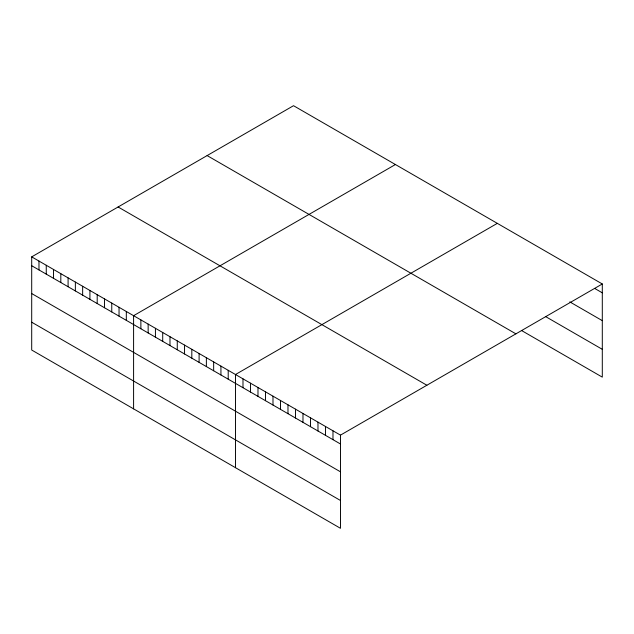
<?xml version="1.0" encoding="UTF-8"?>
<svg xmlns="http://www.w3.org/2000/svg" width="634" height="634" viewBox="0 0 634 634"><rect width="100%" height="100%" fill="white"/><g stroke="black" fill="none" stroke-linecap="round" stroke-linejoin="round"><path stroke-width="0.95" d="M31.7 256.865L340.474 435.13L340.474 528.304L31.7 350.031L31.7 256.865L293.526 105.696L602.3 283.969L602.3 377.135L521.481 330.48M395.426 164.523L133.592 315.692L133.592 408.867M497.318 223.35L235.491 374.52L235.491 467.694M340.474 435.13L602.3 283.969M594.803 288.502L602.3 292.829M569.808 301.887L602.3 320.653M545.644 316.604L602.3 349.318M207.128 155.584L515.894 333.849M118.106 206.977L426.872 385.242M31.7 265.725L340.474 443.99M31.7 293.55L340.474 471.815M31.7 322.215L340.474 500.48M332.977 430.803L332.977 439.663M325.472 426.468L325.472 435.336M317.975 422.141L317.975 431.001M310.478 417.814L310.478 426.674M302.981 413.487L302.981 422.347M295.476 409.152L295.476 418.02M287.979 404.825L287.979 413.685M280.482 400.498L280.482 409.358M272.985 396.163L272.985 405.031M265.488 391.836L265.488 400.696M257.983 387.509L257.983 396.369M250.485 383.182L250.485 392.042M242.988 378.847L242.988 387.715M228.208 370.319L228.208 379.18M220.933 366.111L220.933 374.979M213.658 361.911L213.658 370.779M206.375 357.711L206.375 366.571M199.1 353.51L199.1 362.371M191.817 349.31L191.817 358.17M184.542 345.102L184.542 353.97M177.266 340.902L177.266 349.762M169.983 336.702L169.983 345.562M162.708 332.501L162.708 341.361M155.433 328.293L155.433 337.161M148.15 324.093L148.15 332.961M140.875 319.893L140.875 328.753M126.317 311.492L126.317 320.352M119.041 307.284L119.041 316.152M111.758 303.084L111.758 311.944M104.483 298.883L104.483 307.744M97.2 294.683L97.2 303.543M89.925 290.475L89.925 299.343M82.65 286.275L82.65 295.143M75.367 282.075L75.367 290.935M68.092 277.874L68.092 286.734M60.816 273.674L60.816 282.534M53.533 269.466L53.533 278.334M46.258 265.266L46.258 274.126M38.975 261.065L38.975 269.925"/></g></svg>
